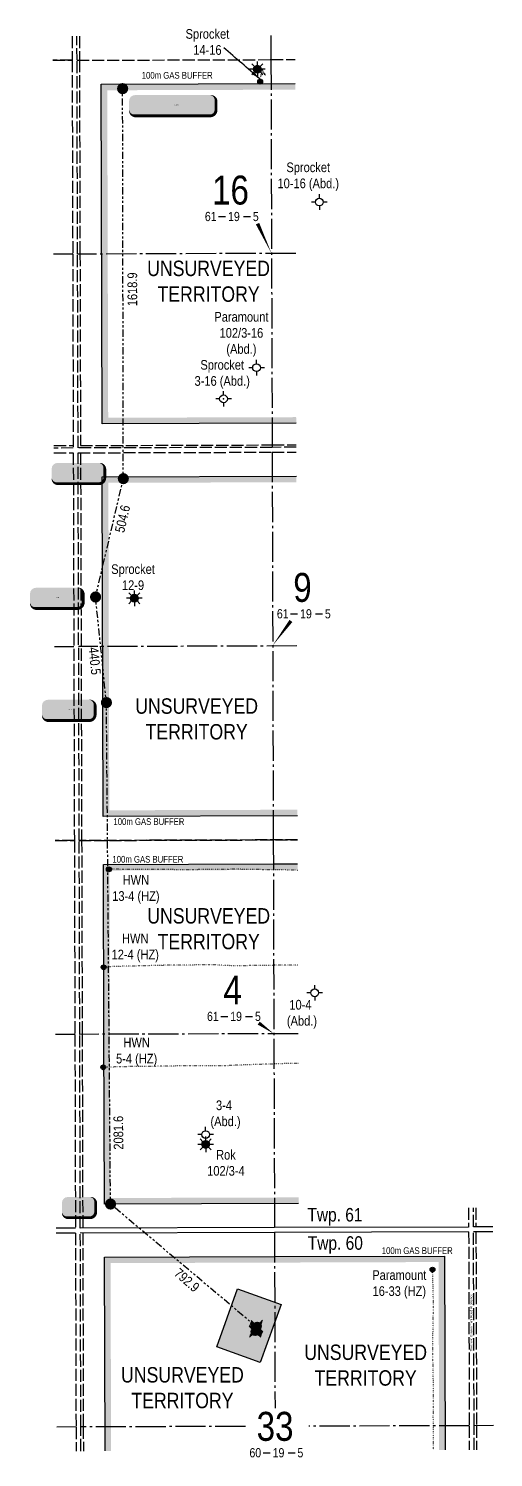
# Model space of a CAD drawing. Extents: x 498152 to 532124, y 6001603 to 6015154.
# Drawn here: x 511594 to 513520, y 6001603 to 6007531 of the extents above; entities that cross this region are included whole.
import ezdxf
from ezdxf.enums import TextEntityAlignment as Align

# ---------------------------------------------------------------- set-up
doc = ezdxf.new("R2018")
doc.units = 0
doc.header["$LTSCALE"] = 5
doc.header["$PDSIZE"] = 0.5
for name, pattern in [('foc-DOT', [1, 0.2, -0.8]), ('foc-DRILLPATH', [14.75, 6, -1.75, 1.75, -1.75, 1.75, -1.75]), ('foc-QUARTERLINE', [33, 25, -3, 2, -3]), ('foc-UNSURVEYED', [12.5, 10, -2.5])]:
    doc.linetypes.add(name, pattern=pattern)
for name, color, linetype in [('10', 1, 'Continuous'), ('9', 3, 'Continuous'), ('ABADATA-DRILL', 8, 'foc-DOT'), ('ABADATA-DRILL-T', 8, 'Continuous'), ('AS-TARGET-GAS', 182, 'Continuous'), ('AS-TARGET-GAS-H', 181, 'Continuous'), ('CG-NOTES', 7, 'Continuous'), ('D-TXT', 6, 'Continuous'), ('DRILL-T', 8, 'Continuous'), ('L-BD', 7, 'Continuous'), ('L-BD1', 253, 'Continuous'), ('L-MON', 1, 'Continuous'), ('L-ROAD-T', 7, 'Continuous'), ('L-SEC', 7, 'Continuous'), ('L-SECLBL', 7, 'Continuous'), ('L-SECQ', 8, 'foc-QUARTERLINE'), ('L-UNS-T', 3, 'Continuous'), ('L-USEC', 7, 'foc-UNSURVEYED'), ('locations_e80bf27b-a3a9-4', 7, 'Continuous'), ('P-PDRILLPATH', 12, 'foc-DRILLPATH'), ('P-PROPOSED', 10, 'Continuous'), ('P-PROPOSED-H', 21, 'Continuous')]:
    doc.layers.add(name, color=color, linetype=linetype)
doc.styles.add('80CG', font='ARIALN.TTF', dxfattribs={"height": 10})
doc.styles.add('80L', font='ARIALN.TTF', dxfattribs={"height": 10})
doc.styles.add('SIMPLEX', font='ARIALN.TTF')
doc.styles.get("Standard").update_dxf_attribs({"font": 'ARIALN.TTF'})
doc.dimstyles.new('Compass 5 000', dxfattribs={"dimscale": 5, "dimtxt": 9, "dimasz": 2, "dimexe": 0.2, "dimexo": 0.0625, "dimgap": 0.5, "dimtad": 0, "dimtih": 1, "dimtoh": 1, "dimzin": 0, "dimdsep": 46, "dimtxsty": '80CG', "dimcen": 0.1, "dimse1": 1, "dimse2": 1, "dimclrd": 256, "dimclrt": 256, "dimaunit": 1, "dimadec": 4, "dimazin": 0, "dimtfac": 0.06, "dimtofl": 0, "dimtmove": 0, "dimatfit": 1, "dimfxl": 0.2, "dimtolj": 1, "dimtzin": 0, "dimlwd": -1, "dimarcsym": 0})

# ---------------------------------------------------------------- blocks, each defined once
blk = doc.blocks.new('L-SECLBL')
at = {"layer": '9', "color": 7}
for p, q in [((-5.1, -27.8), (-12.3, -27.8)), ((20.7, -27.8), (13.5, -27.8))]:
    blk.add_line(p, q, dxfattribs=at)
at = {"layer": '10', "color": 2, "style": 'SIMPLEX'}
blk.add_attdef('SEC', text='', height=30, dxfattribs=at).set_placement((0, 0), align=Align.MIDDLE)
at = {"layer": '10', "color": 5, "style": '80L'}
blk.add_attdef('TWP', text='', height=9.5, dxfattribs=at).set_placement((-14.4, -27.4), align=Align.MIDDLE_RIGHT)
blk.add_attdef('RGE', text='', height=9.5, dxfattribs=at).set_placement((3.6, -27.4), align=Align.MIDDLE_CENTER)
blk.add_attdef('MER', text='', height=9.5, dxfattribs=at).set_placement((23.2, -27.4), align=Align.MIDDLE_LEFT)
blk = doc.blocks.new('plbh')
at = {"layer": 'L-MON'}
h = blk.add_hatch(color=255, dxfattribs=at)
h.dxf.hatch_style = 1
edge = h.paths.add_edge_path()
edge.add_arc((0, 0), 1.16, 0, 360)
h = blk.add_hatch(color=256, dxfattribs=at)
h.dxf.hatch_style = 1
h.paths.add_polyline_path([(-0.96, 0, 1), (0.96, 0, 1)])
h.paths.add_polyline_path([(0.91, 0, -1), (-0.91, 0, -1)], flags=16)
h.paths.add_polyline_path([(0.45, 0, -1), (-0.45, 0, -1)], flags=0)
h = blk.add_hatch(color=256, dxfattribs=at)
h.dxf.hatch_style = 1
h.paths.add_polyline_path([(-0.45, 0, 1), (0.45, 0, 1)])
h.paths.add_polyline_path([(0.4, 0, -1), (-0.4, 0, -1)], flags=16)
at = {"layer": 'L-MON', "color": 240}
for radius in [0.96, 0.91, 0.45, 0.4]:
    blk.add_circle((0, 0), radius, dxfattribs=at)
blk = doc.blocks.new('BH-Existing')
at = {"layer": 'ABADATA-DRILL-T'}
h = blk.add_hatch(color=256, dxfattribs=at)
h.dxf.hatch_style = 1
edge = h.paths.add_edge_path()
edge.add_arc((0, 0), 0.5, 0, 360)
blk.add_circle((0, 0), 0.5, dxfattribs=at)
blk = doc.blocks.new('GAS')
h = blk.add_hatch(color=255)
h.dxf.hatch_style = 1
edge = h.paths.add_edge_path()
edge.add_arc((0, 0), 0.9, 0, 360)
for p, q in [((-0.81, 0), (-1.62, 0)), ((-0.57, 0.57), (-1.14, 1.14)), ((0, 0.81), (0, 1.62)), ((0.57, 0.57), (1.14, 1.14)), ((1.62, 0), (0.81, 0)), ((-0.57, -0.57), (-1.14, -1.14)), ((0, -0.81), (0, -1.62)), ((1.14, -1.14), (0.57, -0.57))]:
    blk.add_line(p, q)
blk.add_circle((0, 0), 0.8)
blk = doc.blocks.new('GABD')
for p, q in [((-0.81, 0), (-1.62, 0)), ((0, 0.81), (0, 1.62)), ((1.62, 0), (0.81, 0)), ((0, -0.81), (0, -1.62))]:
    blk.add_line(p, q)
blk.add_circle((0, 0), 0.8)
blk = doc.blocks.new('*U60')
h = blk.add_hatch(color=255)
edge = h.paths.add_edge_path()
edge.add_line((-11.5, -11.5), (11.5, -11.5))
edge.add_arc((11.5, -5.5), 6, 270, 360)
edge.add_line((17.5, -5.5), (17.5, 4))
edge.add_arc((11.5, 4), 6, 0, 90)
edge.add_line((11.5, 10), (-11.5, 10))
edge.add_arc((-11.5, 4), 6, 90, 180)
edge.add_line((-17.5, 4), (-17.5, -5.5))
edge.add_arc((-11.5, -5.5), 6, 180, 270)
at = {"color": 14, "flags": 128}
blk.add_lwpolyline([(-11.5, -11.5, 3, 3, 0), (11.5, -11.5, 3, 3, 0.414214), (17.5, -5.5, 3, 3, 0), (17.5, 4, 3, 0, 0.414214), (11.5, 10, 0, 0, 0), (-11.5, 10, 0, 0, 0.414214), (-17.5, 4, 0, 0, 0), (-17.5, -5.5, 0, 3, 0.414214)], format="xyseb", close=True, dxfattribs=at)
at = {"color": 14, "lineweight": 30, "flags": 104}
blk.add_attdef('ENTER_TEXT', text='', height=10, dxfattribs=at).set_placement((0, 0), align=Align.MIDDLE_CENTER)
blk = doc.blocks.new('*U61')
h = blk.add_hatch(color=255)
edge = h.paths.add_edge_path()
edge.add_line((-21.5, -11.5), (21.5, -11.5))
edge.add_arc((21.5, -5.5), 6, 270, 360)
edge.add_line((27.5, -5.5), (27.5, 4))
edge.add_arc((21.5, 4), 6, 0, 90)
edge.add_line((21.5, 10), (-21.5, 10))
edge.add_arc((-21.5, 4), 6, 90, 180)
edge.add_line((-27.5, 4), (-27.5, -5.5))
edge.add_arc((-21.5, -5.5), 6, 180, 270)
at = {"color": 14, "flags": 128}
blk.add_lwpolyline([(-21.5, -11.5, 3, 3, 0), (21.5, -11.5, 3, 3, 0.414214), (27.5, -5.5, 3, 3, 0), (27.5, 4, 3, 0, 0.414214), (21.5, 10, 0, 0, 0), (-21.5, 10, 0, 0, 0.414214), (-27.5, 4, 0, 0, 0), (-27.5, -5.5, 0, 3, 0.414214)], format="xyseb", close=True, dxfattribs=at)
at = {"color": 14, "lineweight": 30, "flags": 104}
blk.add_attdef('ENTER_TEXT', text='', height=10, dxfattribs=at).set_placement((0, 0), align=Align.MIDDLE_CENTER)
blk = doc.blocks.new('LABEL_ROAD_THEORETIC')
at = {"layer": 'L-ROAD-T', "style": '80L'}
blk.add_text('Theoretic Government Road Allowance', height=10, dxfattribs=at).set_placement((0, 0), align=Align.MIDDLE_CENTER)
blk = doc.blocks.new('*U64')
h = blk.add_hatch(color=255)
edge = h.paths.add_edge_path()
edge.add_line((-39, -11.5), (39, -11.5))
edge.add_arc((39, -5.5), 6, 270, 360)
edge.add_line((45, -5.5), (45, 4))
edge.add_arc((39, 4), 6, 0, 90)
edge.add_line((39, 10), (-39, 10))
edge.add_arc((-39, 4), 6, 90, 180)
edge.add_line((-45, 4), (-45, -5.5))
edge.add_arc((-39, -5.5), 6, 180, 270)
at = {"color": 14, "flags": 128}
blk.add_lwpolyline([(-39, -11.5, 3, 3, 0), (39, -11.5, 3, 3, 0.414214), (45, -5.5, 3, 3, 0), (45, 4, 3, 0, 0.414214), (39, 10, 0, 0, 0), (-39, 10, 0, 0, 0.414214), (-45, 4, 0, 0, 0), (-45, -5.5, 0, 3, 0.414214)], format="xyseb", close=True, dxfattribs=at)
at = {"color": 14, "lineweight": 30, "flags": 104}
blk.add_attdef('ENTER_TEXT', text='', height=10, dxfattribs=at).set_placement((0, 0), align=Align.MIDDLE_CENTER)
blk = doc.blocks.new('WC')
at = {"layer": 'L-MON'}
h = blk.add_hatch(color=255, dxfattribs=at)
h.dxf.hatch_style = 1
edge = h.paths.add_edge_path()
edge.add_arc((0, 0), 0.9, 0, 360)
at = {"layer": 'L-MON', "color": 240, "flags": 128}
for points in [[(-0.62, 0.5), (-1.23, 1.12)], [(0.52, 0.61), (1.13, 1.21)], [(-1.18, -1.18), (-0.56, -0.57)], [(1.16, -1.18), (0.56, -0.57)]]:
    blk.add_lwpolyline(points, dxfattribs=at)
at = {"layer": 'L-MON', "color": 240}
for radius in [0.8, 0.373]:
    blk.add_circle((0, 0), radius, dxfattribs=at)

msp = doc.modelspace()

# ---------------------------------------------------------------- hatches: boundary and pattern name
at = {"layer": 'AS-TARGET-GAS-H'}
h = msp.add_hatch(color=256, dxfattribs=at)
h.dxf.hatch_style = 1
h.paths.add_polyline_path([(512702.658, 6005919.119), (511924.004, 6005916.654), (511920.184, 6007275.271), (512698.597, 6007277.736), (512698.522, 6007302.722), (511895.127, 6007300.178), (511899.088, 6005891.589), (512702.732, 6005894.133)])
h = msp.add_hatch(color=256, dxfattribs=at)
h.dxf.hatch_style = 1
h.paths.add_polyline_path([(512707.525, 6004290.536), (511928.583, 6004288.07), (511924.763, 6005646.687), (512703.465, 6005649.152), (512703.39, 6005674.138), (511899.707, 6005671.594), (511903.668, 6004263.005), (512707.6, 6004265.55)])
h = msp.add_hatch(color=256, dxfattribs=at)
h.dxf.hatch_style = 1
h.paths.add_polyline_path([(512712.333, 6002682.059), (511933.106, 6002679.592), (511929.286, 6004038.209), (512708.272, 6004040.675), (512708.197, 6004065.661), (511904.23, 6004063.116), (511908.19, 6002654.527), (512712.407, 6002657.073)])
h = msp.add_hatch(color=256, dxfattribs=at)
h.dxf.hatch_style = 1
h.paths.add_polyline_path([(513294.992, 6001634.674), (513319.978, 6001634.753), (513317.432, 6002438.991), (512613.138, 6002436.761), (511908.809, 6002434.531), (511911.07, 6001630.292), (511936.057, 6001630.371), (511933.865, 6002409.624), (512613.217, 6002411.775), (513292.525, 6002413.926)])
at = {"layer": 'P-PROPOSED-H'}
h = msp.add_hatch(color=256, dxfattribs=at)
h.dxf.hatch_style = 1
h.paths.add_polyline_path([(512460.05, 6002302.525), (512640.42, 6002237.561), (512554.048, 6001997.723), (512373.677, 6002062.687)])

# ---------------------------------------------------------------- linework, layer by layer
at = {"layer": 'ABADATA-DRILL', "flags": 128}
for points in [[(512542.138, 6007362.452), (512542.138, 6007362.452), (512542.178, 6007362.442), (512542.488, 6007362.303), (512542.929, 6007361.994), (512543.651, 6007361.467), (512544.352, 6007361.029), (512544.843, 6007360.66), (512545.445, 6007360.112), (512546.197, 6007359.434), (512547.841, 6007358.009), (512550.187, 6007356.116), (512552.051, 6007354.672), (512555.608, 6007352.212), (512561.018, 6007348.908), (512565.105, 6007346.58), (512566.618, 6007345.745), (512567.259, 6007345.367), (512568.421, 6007344.54), (512569.384, 6007343.693), (512570.156, 6007342.895), (512570.748, 6007342.227), (512571.701, 6007341.16), (512572.454, 6007340.442), (512573.145, 6007339.914), (512573.827, 6007339.416), (512574.398, 6007338.968), (512574.669, 6007338.599), (512574.69, 6007338.299), (512574.6, 6007338.189), (512574.55, 6007338.268), (512574.569, 6007338.479), (512574.639, 6007338.759), (512574.877, 6007339.139), (512574.967, 6007339.21), (512574.977, 6007339.23), (512574.917, 6007339.41), (512574.665, 6007339.949), (512574.122, 6007341.037), (512573.378, 6007342.405), (512572.826, 6007342.873), (512571.985, 6007343.431), (512571.152, 6007344.368), (512570.318, 6007345.776), (512569.725, 6007346.574), (512569.054, 6007346.872), (512568.574, 6007346.881), (512568.254, 6007346.95), (512568.343, 6007347.46), (512568.511, 6007348.111), (512568.538, 6007348.981), (512568.295, 6007350.06), (512567.559, 6007351.918), (512566.323, 6007354.114), (512564.765, 6007356.649), (512563.931, 6007358.057), (512563.429, 6007358.846), (512563.207, 6007359.395), (512563.135, 6007360.195), (512563.174, 6007360.545), (512563.202, 6007360.975), (512563.172, 6007361.055), (512562.932, 6007361.084), (512562.692, 6007361.023), (512561.953, 6007360.861), (512561.493, 6007360.77), (512561.013, 6007360.638), (512560.554, 6007360.437), (512560.145, 6007360.156), (512559.786, 6007359.735), (512559.508, 6007359.174), (512559.31, 6007358.473), (512559.142, 6007357.693), (512558.985, 6007356.852), (512558.662, 6007354.471), (512558.556, 6007353.061), (512558.41, 6007351.721), (512558.094, 6007350.21), (512557.729, 6007348.579), (512557.385, 6007346.807), (512556.903, 6007344.076), (512556.658, 6007342.175), (512556.504, 6007340.355), (512556.409, 6007338.735), (512556.206, 6007336.164), (512555.624, 6007333.572), (512555.119, 6007331.991), (512554.873, 6007330.63), (512554.874, 6007330.05), (512554.938, 6007328.92), (512554.981, 6007327.7), (512554.935, 6007326.43), (512554.859, 6007325.18), (512554.773, 6007323.969), (512554.666, 6007322.829), (512554.599, 6007321.709), (512554.523, 6007320.639), (512554.484, 6007320.149), (512554.455, 6007319.669), (512554.417, 6007319.168), (512554.389, 6007318.598), (512554.38, 6007317.988), (512554.354, 6007316.708), (512554.328, 6007315.528), (512554.321, 6007314.518), (512554.333, 6007313.698), (512554.296, 6007312.778), (512554.228, 6007312.148), (512554.009, 6007311.577), (512553.501, 6007311.086)], [(512708.277, 6004039.001), (512704.505, 6004039.084), (512694.974, 6004039.253), (512685.363, 6004039.483), (512675.753, 6004039.742), (512666.181, 6004040.061), (512656.65, 6004040.551), (512647.128, 6004041.08), (512637.567, 6004041.4), (512627.937, 6004041.519), (512618.446, 6004041.569), (512608.936, 6004041.618), (512599.446, 6004041.648), (512589.856, 6004041.617), (512580.376, 6004041.557), (512570.786, 6004041.606), (512561.305, 6004041.776), (512551.815, 6004041.886), (512542.165, 6004041.995), (512532.664, 6004042.164), (512523.153, 6004042.334), (512513.633, 6004042.533), (512503.902, 6004042.772), (512494.301, 6004042.952), (512484.781, 6004043.071), (512475.25, 6004043.251), (512465.649, 6004043.49), (512455.949, 6004043.579), (512446.459, 6004043.489), (512436.96, 6004043.398), (512427.4, 6004043.308), (512417.901, 6004043.077), (512408.391, 6004042.837), (512398.882, 6004042.726), (512389.262, 6004042.606), (512379.772, 6004042.555), (512370.252, 6004042.495), (512360.732, 6004042.405), (512351.123, 6004042.344), (512341.623, 6004042.284), (512332.133, 6004042.193), (512322.613, 6004042.103), (512312.943, 6004042.012), (512303.324, 6004041.901), (512293.814, 6004041.791), (512284.304, 6004041.7), (512274.794, 6004041.63), (512265.165, 6004041.549), (512255.635, 6004041.458), (512246.005, 6004041.428), (512236.495, 6004041.457), (512226.884, 6004041.567), (512217.344, 6004041.646), (512207.864, 6004041.716), (512198.324, 6004041.795), (512188.703, 6004041.885), (512178.973, 6004042.003), (512169.452, 6004042.153), (512159.912, 6004042.323), (512150.191, 6004042.491), (512140.5, 6004042.7), (512130.87, 6004042.9), (512121.349, 6004043.009), (512111.839, 6004043.039), (512102.219, 6004042.988), (512092.689, 6004042.928), (512083.18, 6004042.837), (512073.71, 6004042.637), (512064.201, 6004042.466), (512054.731, 6004042.406), (512045.251, 6004042.356), (512035.751, 6004042.246), (512026.221, 6004042.185), (512016.711, 6004042.305), (512007.22, 6004042.544), (511997.69, 6004042.714), (511988.159, 6004042.893), (511978.668, 6004043.093), (511969.148, 6004043.263), (511959.658, 6004043.292), (511950.108, 6004043.262), (511940.638, 6004043.261), (511926.648, 6004043.167)], [(512709.454, 6003645.286), (512700.456, 6003645.33), (512681.776, 6003645.42), (512663.035, 6003645.51), (512644.295, 6003645.52), (512625.556, 6003645.301), (512606.747, 6003644.85), (512587.988, 6003644.631), (512569.258, 6003644.581), (512550.539, 6003644.351), (512531.769, 6003644.081), (512513.02, 6003643.741), (512494.282, 6003643.281), (512475.553, 6003642.812), (512456.784, 6003642.592), (512438.032, 6003643.042), (512419.329, 6003644.072), (512400.605, 6003645.162), (512381.932, 6003646.103), (512363.19, 6003646.813), (512344.458, 6003647.163), (512325.699, 6003647.153), (512306.939, 6003646.864), (512288.21, 6003646.484), (512269.482, 6003646.064), (512250.742, 6003645.874), (512231.992, 6003645.924), (512213.272, 6003645.964), (512194.522, 6003645.955), (512175.782, 6003645.685), (512157.034, 6003645.225), (512138.346, 6003644.565), (512119.588, 6003643.995), (512100.839, 6003643.636), (512082.099, 6003643.406), (512063.37, 6003643.036), (512044.653, 6003642.306), (512025.895, 6003641.616), (512007.145, 6003641.337), (511988.396, 6003641.157), (511969.647, 6003640.687), (511950.93, 6003639.927), (511932.203, 6003638.907), (511924.064, 6003638.381), (511905.149, 6003636.991)], [(512710.674, 6003237.094), (512700.484, 6003237.129), (512690.723, 6003237.358), (512680.933, 6003237.566), (512661.493, 6003237.474), (512651.774, 6003237.153), (512642.105, 6003236.782), (512622.687, 6003236.049), (512603.219, 6003235.477), (512583.721, 6003234.944), (512564.313, 6003234.262), (512544.805, 6003233.539), (512525.297, 6003232.976), (512505.828, 6003232.384), (512486.381, 6003231.671), (512467.033, 6003230.949), (512447.506, 6003230.047), (512428.189, 6003228.925), (512408.692, 6003228.082), (512389.152, 6003227.899), (512369.642, 6003227.996), (512350.271, 6003228.084), (512330.781, 6003228.152), (512311.281, 6003228.129), (512291.841, 6003228.067), (512272.491, 6003228.004), (512253.032, 6003227.852), (512233.542, 6003227.599), (512214.143, 6003227.437), (512194.643, 6003227.244), (512175.404, 6003227.063), (512156.015, 6003226.79), (512136.556, 6003226.248), (512117.048, 6003225.635), (512097.639, 6003225.403), (512088.018, 6003225.492), (512078.248, 6003225.61), (512058.828, 6003225.658), (512039.318, 6003225.475), (512019.939, 6003225.073), (512000.461, 6003224.471), (511980.943, 6003223.918), (511961.454, 6003223.525), (511941.906, 6003223.053), (511922.687, 6003222.531), (511903.709, 6003222.05)], [(513271.866, 6001634.6), (513271.952, 6001641.497), (513272.083, 6001651.097), (513272.183, 6001660.688), (513272.203, 6001670.278), (513272.184, 6001679.848), (513272.144, 6001689.438), (513272.034, 6001698.997), (513271.905, 6001708.587), (513271.745, 6001718.177), (513271.566, 6001727.736), (513271.356, 6001737.306), (513271.106, 6001746.905), (513270.917, 6001756.474), (513270.817, 6001766.014), (513270.808, 6001775.634), (513270.878, 6001785.244), (513270.938, 6001794.855), (513271.028, 6001804.445), (513271.159, 6001814.065), (513271.269, 6001823.656), (513271.309, 6001833.246), (513271.27, 6001842.906), (513271.22, 6001852.476), (513271.19, 6001862.046), (513271.161, 6001871.546), (513271.121, 6001881.206), (513271.102, 6001890.786), (513271.082, 6001900.345), (513271.012, 6001909.955), (513270.903, 6001919.545), (513270.803, 6001929.195), (513270.673, 6001938.794), (513270.533, 6001948.444), (513270.364, 6001958.064), (513270.174, 6001967.643), (513269.924, 6001977.302), (513269.674, 6001986.952), (513269.435, 6001996.591), (513269.245, 6002006.2), (513269.195, 6002015.79), (513269.145, 6002025.4), (513269.056, 6002034.99), (513268.896, 6002044.529), (513268.777, 6002054.139), (513268.767, 6002063.739), (513268.827, 6002073.309), (513268.898, 6002082.94), (513268.968, 6002092.52), (513269.048, 6002102.08), (513269.189, 6002111.681), (513269.389, 6002121.271), (513269.579, 6002130.882), (513269.75, 6002140.352), (513269.95, 6002149.933), (513270.161, 6002159.524), (513270.361, 6002169.044), (513270.572, 6002178.695), (513270.722, 6002188.236), (513270.862, 6002197.906), (513271.003, 6002207.467), (513271.093, 6002217.077), (513271.123, 6002226.657), (513271.104, 6002236.267), (513271.084, 6002245.877), (513271.034, 6002255.487), (513270.905, 6002265.047), (513270.695, 6002274.566), (513270.476, 6002284.185), (513270.246, 6002293.755), (513269.986, 6002303.344), (513269.717, 6002312.933), (513269.417, 6002322.492), (513269.087, 6002332.091), (513268.738, 6002341.66), (513268.408, 6002351.269), (513268.089, 6002360.848), (513267.87, 6002366.758), (513267.261, 6002382.746)]]:
    msp.add_lwpolyline(points, dxfattribs=at)
at = {"layer": 'AS-TARGET-GAS', "flags": 128}
for points in [[(512702.732, 6005894.133), (511899.088, 6005891.589), (511895.127, 6007300.178), (512698.522, 6007302.722)], [(512707.6, 6004265.55), (511903.668, 6004263.005), (511899.707, 6005671.594), (512703.39, 6005674.138)], [(512712.407, 6002657.073), (511908.19, 6002654.527), (511906.21, 6003358.786), (511904.23, 6004063.116), (512608.271, 6004065.345), (512708.197, 6004065.661)], [(511911.07, 6001630.292), (511908.809, 6002434.531), (512613.138, 6002436.761), (513317.432, 6002438.991), (513319.978, 6001634.753)]]:
    msp.add_lwpolyline(points, dxfattribs=at)
at = {"layer": 'L-SEC'}
for p, q in [((511788.421, 6002554.202), (511708.583, 6002553.949)), ((511788.478, 6002534.096), (511708.639, 6002533.843)), ((512612.762, 6002556.812), (511808.527, 6002554.266)), ((512612.822, 6002536.706), (511808.584, 6002534.16)), ((513416.996, 6002559.358), (512612.762, 6002556.812)), ((513417.06, 6002539.252), (512612.822, 6002536.706)), ((513516.941, 6002559.674), (513437.102, 6002559.421)), ((513517.005, 6002539.568), (513437.166, 6002539.315))]:
    msp.add_line(p, q, dxfattribs=at)
at = {"layer": 'L-SECLBL', "flags": 128}
for points in [[(512600.683, 6006598.111, 0, 14.992, 0), (512542.722, 6006721.894, 0, 0, 0)], [(512604.376, 6004970.766, 0, 14.992, 0), (512681.049, 6005073.737, 0, 0, 0)], [(512610.358, 6003361.05, 0, 14.992, 0), (512547.544, 6003405.377, 0, 0, 0)]]:
    msp.add_lwpolyline(points, format="xyseb", dxfattribs=at)
at = {"layer": 'L-SECQ'}
for p, q in [((512597.98, 6007502.294), (512598.279, 6007402.35)), ((512598.279, 6007402.35), (512603.087, 6005793.872)), ((511777.057, 6006595.504), (511697.219, 6006595.251)), ((512700.627, 6006598.428), (511797.163, 6006595.567)), ((512603.147, 6005773.766), (512607.954, 6004165.289)), ((511781.637, 6004966.919), (511701.798, 6004966.667)), ((512705.495, 6004969.844), (511801.743, 6004966.983)), ((512607.954, 6004165.289), (512612.762, 6002556.812)), ((511786.16, 6003358.441), (511706.321, 6003358.188)), ((512710.302, 6003361.367), (511806.266, 6003358.505)), ((512612.822, 6002536.706), (512615.002, 6001807.282)), ((511790.739, 6001729.857), (511710.901, 6001729.604)), ((512492.378, 6001732.078), (511810.845, 6001729.92)), ((513419.606, 6001735.014), (512754.754, 6001732.909)), ((513519.551, 6001735.33), (513439.712, 6001735.077))]:
    msp.add_line(p, q, dxfattribs=at)
at = {"layer": 'L-USEC'}
for p, q in [((511774.515, 6007499.687), (511774.796, 6007399.743)), ((511794.902, 6007399.806), (511794.621, 6007499.751)), ((511804.678, 6007499.772), (511804.959, 6007399.827)), ((511694.957, 6007399.49), (511774.796, 6007399.743)), ((511774.796, 6007399.743), (511694.957, 6007399.49)), ((511774.796, 6007399.743), (511777.057, 6006595.504)), ((511794.902, 6007399.806), (512598.279, 6007402.35)), ((511797.163, 6006595.567), (511794.902, 6007399.806)), ((511804.959, 6007399.827), (511807.221, 6006595.599)), ((512598.279, 6007402.35), (512698.223, 6007402.666)), ((511777.057, 6006595.504), (511779.319, 6005791.264)), ((511799.425, 6005791.328), (511797.163, 6006595.567)), ((511807.221, 6006595.599), (511809.454, 6005801.417)), ((511699.441, 6005801.069), (511779.28, 6005801.322)), ((511799.386, 6005801.385), (511799.396, 6005801.385)), ((512603.087, 6005793.872), (511799.425, 6005791.328)), ((511809.454, 6005801.417), (512603.057, 6005803.93)), ((512603.057, 6005803.93), (512703.001, 6005804.246)), ((512703.031, 6005794.189), (512603.087, 6005793.872)), ((511779.319, 6005791.264), (511699.48, 6005791.012)), ((511699.537, 6005770.906), (511779.375, 6005771.158)), ((511779.375, 6005771.158), (511783.898, 6004162.68)), ((511799.481, 6005771.222), (512603.147, 6005773.766)), ((511804.004, 6004162.744), (511799.481, 6005771.222)), ((511809.482, 6005791.36), (511809.482, 6005791.349)), ((511809.539, 6005771.243), (511814.061, 6004162.765)), ((512603.147, 6005773.766), (512703.091, 6005774.083)), ((511704.06, 6004162.427), (511783.898, 6004162.68)), ((511783.898, 6004162.68), (511704.06, 6004162.427)), ((511783.898, 6004162.68), (511786.16, 6003358.441)), ((511804.004, 6004162.744), (512707.899, 6004165.605)), ((512707.899, 6004165.605), (511804.004, 6004162.744)), ((511806.266, 6003358.505), (511804.004, 6004162.744)), ((511814.061, 6004162.765), (511816.323, 6003358.537)), ((511786.16, 6003358.441), (511788.421, 6002554.202)), ((511808.527, 6002554.266), (511806.266, 6003358.505)), ((511816.323, 6003358.537), (511818.584, 6002554.297)), ((513416.744, 6002639.196), (513416.996, 6002559.358)), ((513437.102, 6002559.421), (513436.85, 6002639.26)), ((513446.907, 6002639.292), (513447.16, 6002559.453)), ((511788.478, 6002534.096), (511790.739, 6001729.857)), ((511808.499, 6002564.323), (511808.488, 6002564.323)), ((511810.845, 6001729.92), (511808.584, 6002534.16)), ((511818.584, 6002554.297), (511818.584, 6002554.287)), ((511818.641, 6002534.181), (511820.902, 6001729.952)), ((513417.06, 6002539.252), (513419.606, 6001735.014)), ((513439.712, 6001735.077), (513437.166, 6002539.315)), ((513447.223, 6002539.347), (513449.769, 6001735.109)), ((511790.739, 6001729.857), (511791.02, 6001629.912)), ((511811.126, 6001629.976), (511810.845, 6001729.92)), ((511820.902, 6001729.952), (511821.183, 6001630.008)), ((513419.606, 6001735.014), (513419.923, 6001635.069)), ((513440.029, 6001635.133), (513439.712, 6001735.077)), ((513449.769, 6001735.109), (513450.086, 6001635.165))]:
    msp.add_line(p, q, dxfattribs=at)
at = {"layer": 'locations_e80bf27b-a3a9-4'}
for p in [(512553.489, 6007311.081), (512401.766, 6005995.129)]:
    msp.add_point(p, dxfattribs=at)
at = {"layer": 'P-PDRILLPATH', "flags": 128}
for points in [[(511933.745, 6002654.607), (511916.748, 6004735.018), (511871.753, 6005173.007), (511986.756, 6005663.988), (511983.772, 6007281.94)], [(512539.509, 6002143.843), (511933.745, 6002654.607)]]:
    msp.add_lwpolyline(points, dxfattribs=at)
at = {"layer": 'P-PROPOSED'}
msp.add_lwpolyline([(512459.915, 6002302.566), (512640.286, 6002237.602), (512553.913, 6001997.764), (512373.543, 6002062.729)], close=True, dxfattribs=at)

# ---------------------------------------------------------------- block references
at = {"layer": 'ABADATA-DRILL-T', "xscale": 19.99999999999987, "yscale": 19.99999999999987, "zscale": 19.99999999999987}
for p in [(512553.501, 6007311.086), (511926.648, 6004043.167), (511905.177, 6003636.967), (511903.683, 6003222.053), (513267.261, 6002382.746)]:
    msp.add_blockref('BH-Existing', p, dxfattribs=at)
at = {"layer": 'CG-NOTES'}
ref = msp.add_blockref('*U64', (512190.697, 6007215.231), dxfattribs=dict(at, xscale=3.997797559999977, yscale=3.997797559999977, zscale=3.997797559999977))
lines = msp.add_mtext('BOTTOM HOLE', dxfattribs={"layer": '0', "color": 14, "insert": (512190.697, 6007215.231), "char_height": 2.5, "attachment_point": 1})
ref.add_attrib('ENTER_TEXT', '', (512190.697, 6007215.231), dxfattribs={"flags": 104}).embed_mtext(lines)
ref = msp.add_blockref('*U61', (511799.819, 6005689.184), dxfattribs=dict(at, xscale=3.997797559999977, yscale=3.997797559999977, zscale=3.997797559999977))
lines = msp.add_mtext('TURN #3', dxfattribs={"layer": '0', "color": 14, "insert": (511800.855, 6005689.184), "char_height": 2.5, "attachment_point": 1})
ref.add_attrib('ENTER_TEXT', '', (511800.855, 6005689.184), dxfattribs={"flags": 104}).embed_mtext(lines)
ref = msp.add_blockref('*U61', (511710.383, 6005171.36), dxfattribs=dict(at, xscale=3.997797559999977, yscale=3.997797559999977, zscale=3.997797559999977))
lines = msp.add_mtext('TURN #2', dxfattribs={"layer": '0', "color": 14, "insert": (511710.383, 6005171.36), "char_height": 2.5, "attachment_point": 1})
ref.add_attrib('ENTER_TEXT', '', (511710.383, 6005171.36), dxfattribs={"flags": 104}).embed_mtext(lines)
ref = msp.add_blockref('*U61', (511759.775, 6004706.55), dxfattribs=dict(at, xscale=3.997797559999977, yscale=3.997797559999977, zscale=3.997797559999977))
lines = msp.add_mtext('TURN #1', dxfattribs={"layer": '0', "color": 14, "insert": (511759.775, 6004706.55), "char_height": 2.5, "attachment_point": 1})
ref.add_attrib('ENTER_TEXT', '', (511759.775, 6004706.55), dxfattribs={"flags": 104}).embed_mtext(lines)
ref = msp.add_blockref('*U60', (511802.35, 6002643.875), dxfattribs=dict(at, xscale=3.997797559999977, yscale=3.997797559999977, zscale=3.997797559999977))
lines = msp.add_mtext('HEEL', dxfattribs={"layer": '0', "color": 14, "insert": (511802.35, 6002643.875), "char_height": 2.5, "attachment_point": 1})
ref.add_attrib('ENTER_TEXT', '', (511802.35, 6002643.875), dxfattribs={"flags": 104}).embed_mtext(lines)
at = {"layer": 'DRILL-T', "linetype": 'Continuous', "xscale": 19.99999999999987, "yscale": 19.99999999999987, "zscale": 19.99999999999987}
for name, p in [('GAS', (512542.138, 6007362.452)), ('GABD', (512798.631, 6006811.342)), ('GABD', (512538.533, 6006124.269)), ('GABD', (512401.766, 6005995.129)), ('GAS', (512032.408, 6005168.015)), ('GAS', (512032.408, 6005168.015)), ('GABD', (512779.457, 6003530.935)), ('GABD', (512327.737, 6002942.885)), ('GAS', (512328.052, 6002901.94))]:
    msp.add_blockref(name, p, dxfattribs=at)
at = {"layer": 'L-BD1', "xscale": 0.99944939, "yscale": 0.99944939, "zscale": 0.99944939, "rotation": 90.16110963919294}
msp.add_blockref('LABEL_ROAD_THEORETIC', (513427.667, 6002162.216), dxfattribs=at)
at = {"layer": 'L-MON'}
for name, p, xscale, yscale, zscale in [('plbh', (511983.772, 6007281.94), 19.98898779999987, 19.98898779999987, 19.98898779999987), ('plbh', (511986.756, 6005663.988), 19.98898779999987, 19.98898779999987, 19.98898779999987), ('plbh', (511871.753, 6005173.007), 19.98898779999987, 19.98898779999987, 19.98898779999987), ('plbh', (511916.748, 6004735.018), 19.98898779999987, 19.98898779999987, 19.98898779999987), ('WC', (512532.842, 6002125.338), 19.98898779999992, 19.98898779999992, 19.98898779999992), ('WC', (512534.509, 6002129.964), 19.98898779999992, 19.98898779999992, 19.98898779999992), ('WC', (512536.175, 6002134.59), 19.98898779999992, 19.98898779999992, 19.98898779999992), ('WC', (512537.842, 6002139.216), 19.98898779999992, 19.98898779999992, 19.98898779999992), ('WC', (512539.509, 6002143.843), 19.98898779999992, 19.98898779999992, 19.98898779999992), ('WC', (512541.176, 6002148.469), 19.98898779999992, 19.98898779999992, 19.98898779999992)]:
    msp.add_blockref(name, p, dxfattribs=dict(at, xscale=xscale, yscale=yscale, zscale=zscale))
at = {"layer": 'L-MON', "linetype": 'Continuous', "xscale": 19.99999999999987, "yscale": 19.99999999999987, "zscale": 19.99999999999987}
msp.add_blockref('plbh', (511933.745, 6002654.607), dxfattribs=at)
at = {"layer": 'L-SECLBL', "xscale": 3.999999999999967, "yscale": 3.999999999999967, "zscale": 3.999999999999967}
for p, values in [((512430.532, 6006861.226), {'SEC': '16', 'TWP': '61', 'RGE': '19', 'MER': '5'}), ((512728.842, 6005212.92), {'SEC': '9', 'TWP': '61', 'RGE': '19', 'MER': '5'}), ((512439.376, 6003542.725), {'SEC': '4', 'TWP': '61', 'RGE': '19', 'MER': '5'}), ((512615.226, 6001732.467), {'SEC': '33', 'TWP': '60', 'RGE': '19', 'MER': '5'})]:
    msp.add_blockref('L-SECLBL', p, dxfattribs=at).add_auto_attribs(values)

# ---------------------------------------------------------------- texts
at = {"layer": 'ABADATA-DRILL-T', "attachment_point": 1, "style": '80L'}
for s, width, gutter_width, insert, char_height in [('\\pxqc;Sprocket\\P14-16', 180.87334, 199.89, (512244.634, 6007529.05), 40), ('\\pxqc;Sprocket\\P10-16 (Abd.)', 262.62694, 199.89, (512621.396, 6006975.655), 40), ('\\pxqc;Paramount\\P102/3-16 (Abd.)', 262.62694, 199.89, (512344.593, 6006355.379), 40), ('\\pxqc;Sprocket\\P3-16 (Abd.)', 262.62694, 199.89, (512265.047, 6006156.077), 40), ('\\pxqc;Paramount\\P16-33 (HZ)', 224.02758, 199.78, (513017.861, 6002380.092), 39.97798)]:
    msp.add_mtext_dynamic_manual_height_columns(s, width=width, gutter_width=gutter_width, heights=[0], dxfattribs=dict(at, insert=insert, char_height=char_height))
at = {"layer": 'AS-TARGET-GAS', "char_height": 27.98458, "attachment_point": 1, "style": '80L'}
for insert in [(512063.073, 6007351.303), (511945.798, 6004255.162), (511941.639, 6004098.843), (513057.343, 6002475.311)]:
    msp.add_mtext_dynamic_manual_height_columns('100m GAS BUFFER', width=350.35497, gutter_width=189.791, heights=[0], dxfattribs=dict(at, insert=insert))
at = {"layer": 'D-TXT', "color": 3, "char_height": 55.9692, "attachment_point": 1, "style": '80L'}
for s, insert in [('Twp. 61', (512749.342, 6002638.243)), ('Twp. 60', (512750.906, 6002521))]:
    msp.add_mtext_dynamic_manual_height_columns(s, width=405.13507, gutter_width=189.791, heights=[0], dxfattribs=dict(at, insert=insert))
at = {"layer": 'DRILL-T', "linetype": 'Continuous', "char_height": 40, "attachment_point": 1, "style": '80L'}
for s, width, gutter_width, insert in [('\\pxqc;Sprocket\\P12-9', 245.52926, 199.89, (511904.213, 6005308.628)), ('\\pxqc,t5;HWN\\P13-4 (HZ)', 193.52667, 199.89, (511942.045, 6004019.122)), ('\\pxqc,t5;HWN\\P12-4 (HZ)', 193.52667, 199.89, (511939.274, 6003776.618)), ('\\pxqc;10-4\\P (Abd.)', 135.05956, 199.89, (512652.765, 6003501.421)), ('\\pxqc,t5;HWN\\P5-4 (HZ)', 193.52667, 199.89, (511945.109, 6003344.732)), ('\\pxqc;3-4\\P (Abd.)', 135.05956, 199.89, (512336.17, 6003084.422)), ('\\pxqc;Rok\\P102/3-4', 56.12813, 49.972, (512383.705, 6002879.038))]:
    msp.add_mtext_dynamic_manual_height_columns(s, width=width, gutter_width=gutter_width, heights=[0], dxfattribs=dict(at, insert=insert))
at = {"layer": 'L-BD', "style": '80L'}
for s, rotation, p in [('1618.9', 90.1057, (512024.038, 6006449.409)), ('504.6', 76.8172, (511983.255, 6005497.292)), ('440.5', 275.8655, (511868.392, 6004907.625)), ('2081.6', 90.4681, (511966.202, 6002950.424)), ('792.9', 318.8695, (512250.056, 6002339.149))]:
    msp.add_text(s, height=39.978, rotation=rotation, dxfattribs=at).set_placement(p, align=Align.MIDDLE)
at = {"layer": 'L-UNS-T', "color": 3, "char_height": 63.96476, "attachment_point": 5, "style": '80L'}
for insert in [(512339.727, 6006482.623), (512290.382, 6004666.791), (512340.291, 6003796.431), (512990.395, 6001985.954), (512231.561, 6001892.444)]:
    msp.add_mtext_dynamic_manual_height_columns('\\pxqc;UNSURVEYED TERRITORY', width=505.09832, gutter_width=189.791, heights=[0], dxfattribs=dict(at, insert=insert))

# ---------------------------------------------------------------- leaders
at = {"layer": 'ABADATA-DRILL-T', "path_type": 1}
msp.add_leader([(512552.211, 6007322.183), (512402.385, 6007451.815)], dimstyle='Compass 5 000', override={"dimasz": 8, "dimgap": 0.5, "dimtad": 0}, dxfattribs=at)

doc.saveas('drawing.dxf')
